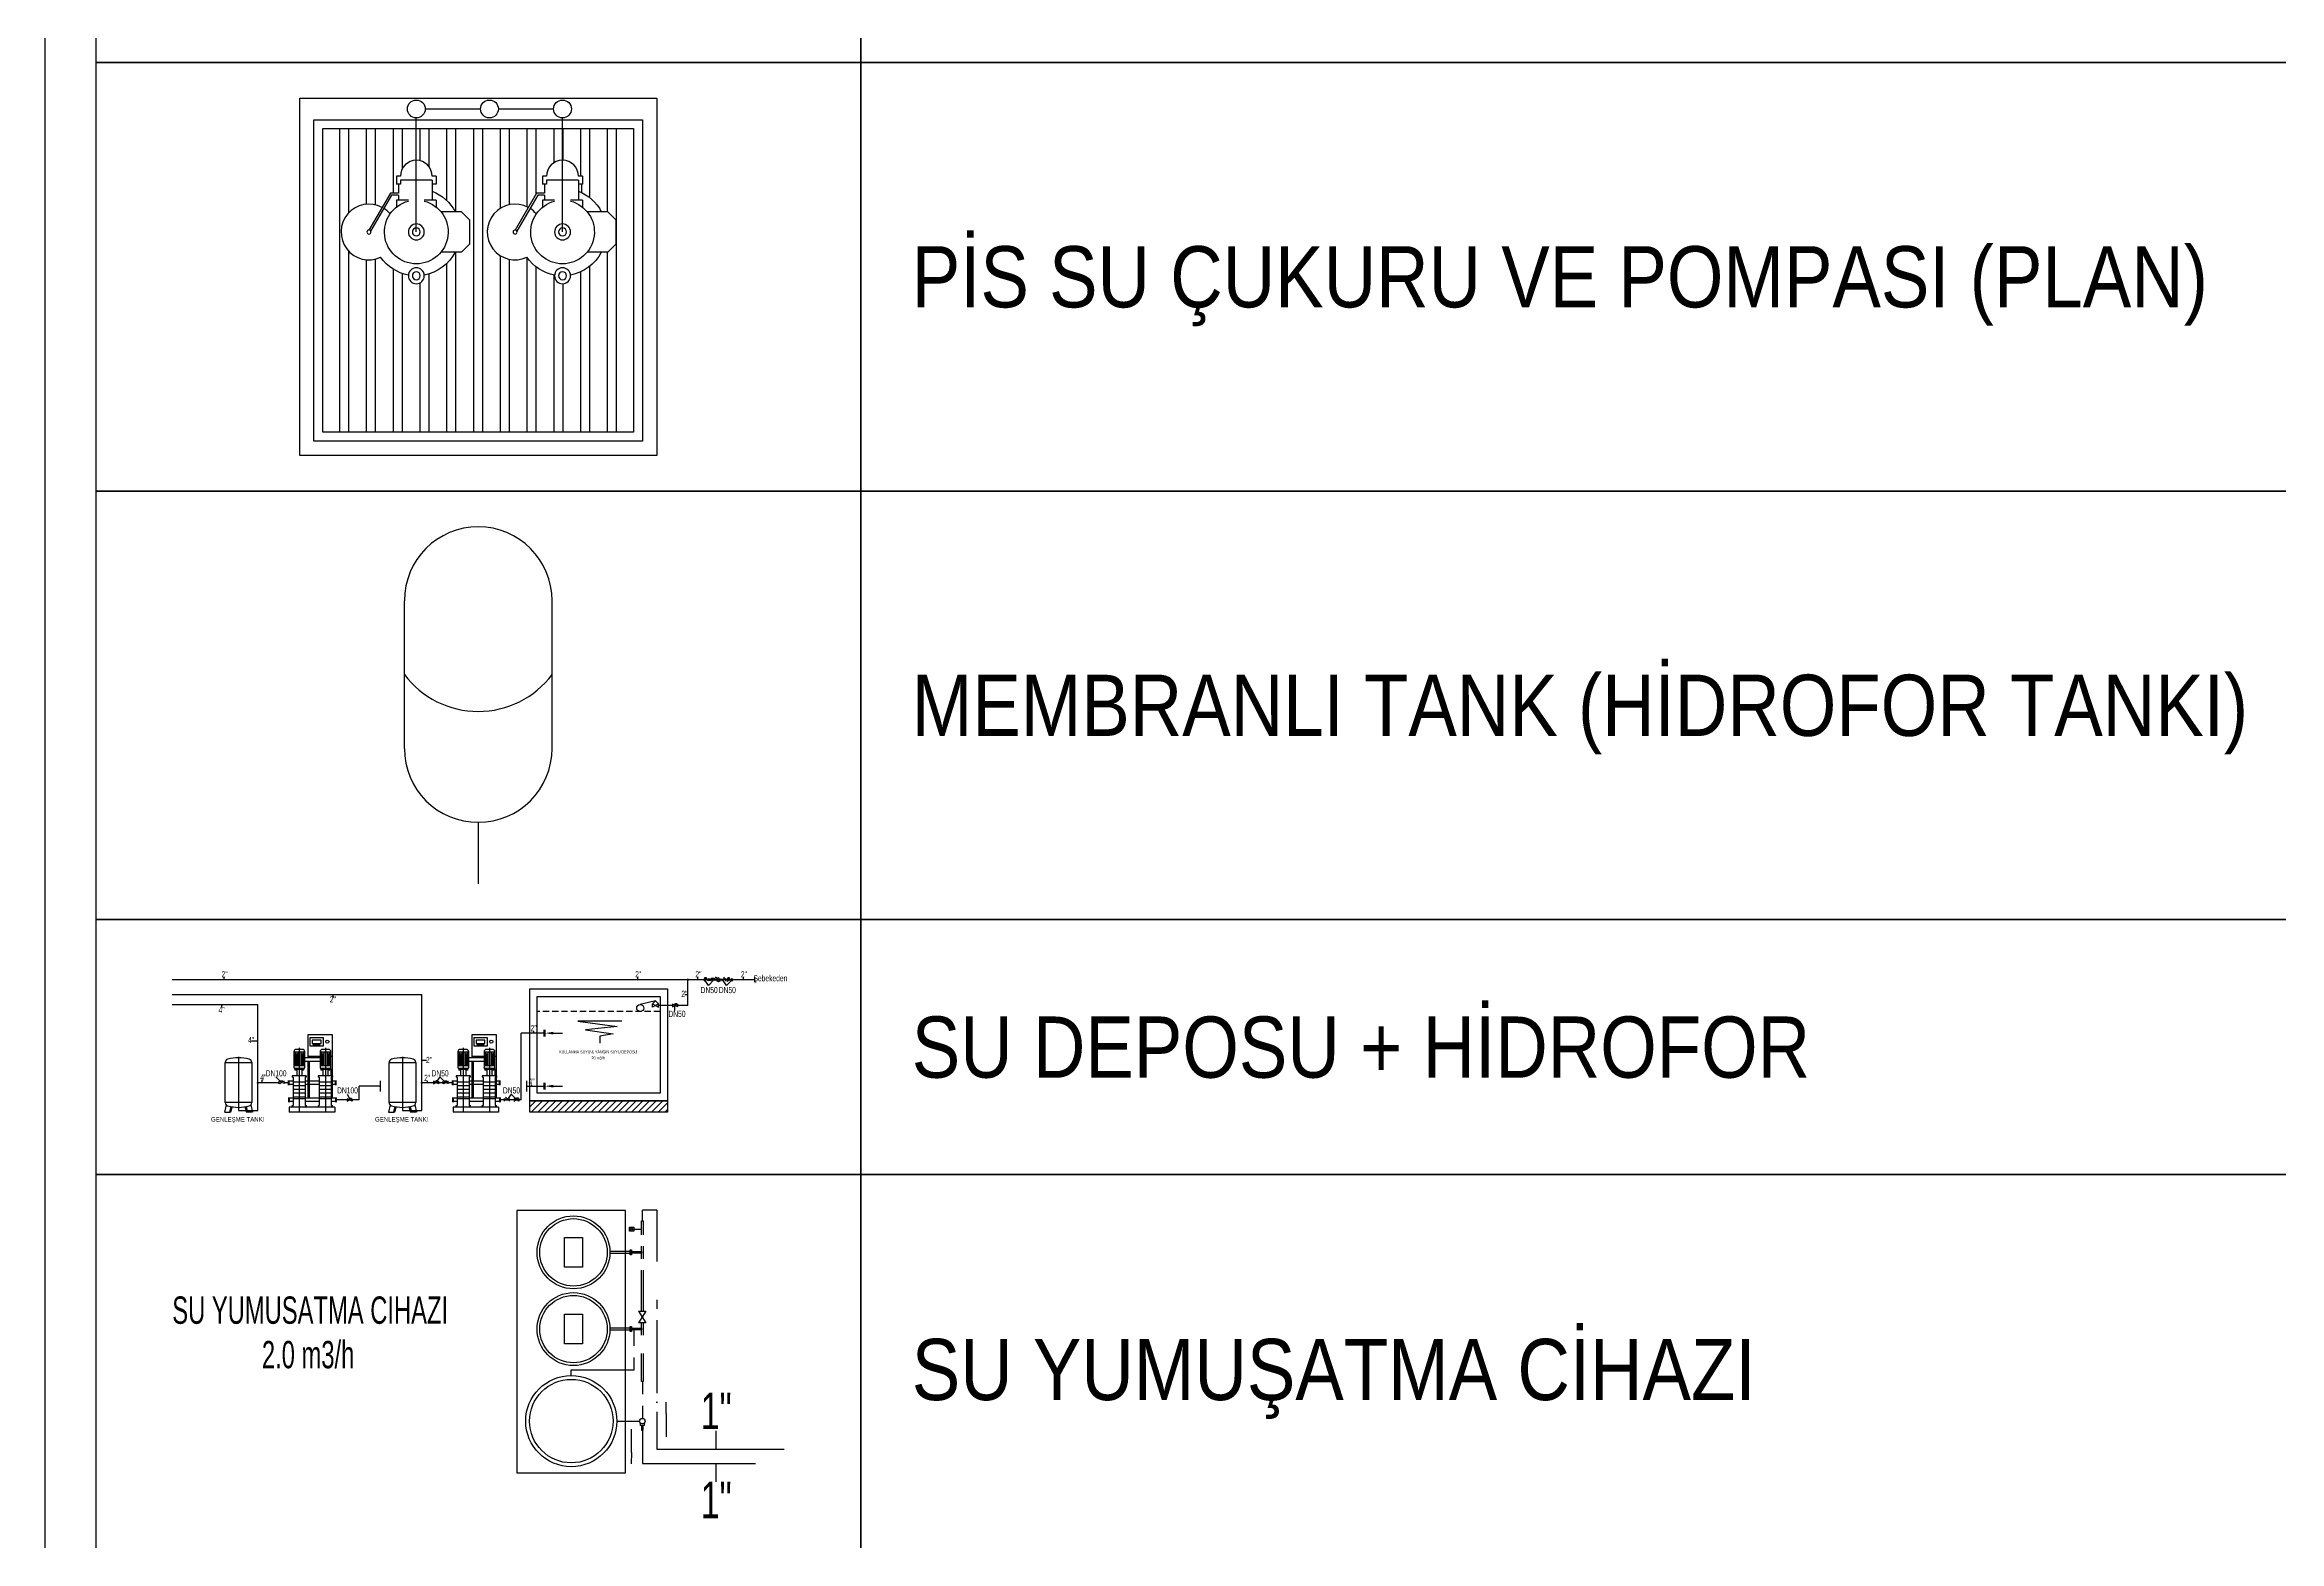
# Model space of a CAD drawing. Header units: centimetres. Extents: x 0 to 3740, y -4063 to 107.
# Drawn here: x 0 to 438.1, y -1628.1 to -1334.7 of the extents above; entities that cross this region are included whole.
import ezdxf
from ezdxf.enums import TextEntityAlignment as Align

# ---------------------------------------------------------------- set-up
doc = ezdxf.new("R2010")
doc.units = ezdxf.units.CM
for name, pattern in [('CENTER2', [2.541, 1.587, -0.318, 0.318, -0.318]), ('HIDDEN', [0.375, 0.25, -0.125]), ('SOGUK', [50, 40, -5, 0, -5]), ('SOGUK SU HATTI', [4.375, 4, -0.15, 0.075, -0.15])]:
    doc.linetypes.add(name, pattern=pattern)
for name, color, linetype in [('MTY-CIHAZ', 7, 'Continuous'), ('MTY-CIHAZ-NO', 3, 'Continuous'), ('MTY-ISITMA-CAP', 41, 'Continuous'), ('MTY-ISITMA-GIDIS', 10, 'Continuous'), ('MTY-SOGUKSU-BORU', 3, 'SOGUK SU HATTI'), ('MTY-TEFRIS', 15, 'Continuous'), ('MTY-TEMIZSU-CAP', 101, 'Continuous'), ('MTY-VANA', 1, 'Continuous'), ('MTY-YANGIN-BORUSU', 4, 'Continuous'), ('MTY-YANGIN-CAP', 131, 'Continuous'), ('MTY-YUMUŞAK-SU', 3, 'YS'), ('ROTAS-LEJANT-CERCEVE', 7, 'Continuous'), ('ROTAS-LEJANT-YAZI', 7, 'Continuous'), ('ROTAS-SIHHI-SEMBOL', 5, 'Continuous')]:
    doc.layers.add(name, color=color, linetype=linetype)
doc.styles.add('CAP', font='wturkce.SHX', dxfattribs={"width": 0.65})
doc.styles.add('ROTAS', font='arial.ttf')
doc.styles.add('TÜRKÇE', font='turkce5.shx', dxfattribs={"width": 0.75})
doc.styles.add('YAZI', font='arial.ttf', dxfattribs={"height": 34})
doc.linetypes.add('Y1', pattern='A,2,-0.15,["Y",Standard,S=0.2,R=0.2,X=0,Y=-0.1],-0.25', length=2.4)
doc.linetypes.add('YS', pattern='A,2.5,-0.2,["YS",Standard,S=0.1,R=0,X=-0.1,Y=-0.05],-0.2', length=2.9)

# ---------------------------------------------------------------- blocks, each defined once
blk = doc.blocks.new('MTY-PIS SU POMASI KAT')
at = {"layer": 'MTY-CIHAZ', "color": 4, "linetype": 'Continuous', "lineweight": -3}
for p, q in [((32.66, 62.56), (32.66, 94.5)), ((35.16, 97), (50.64, 97)), ((55.64, 97), (71.11, 97)), ((73.61, 62.56), (73.61, 94.5))]:
    blk.add_line(p, q, dxfattribs=at)
at = {"layer": 'MTY-CIHAZ', "color": 15, "linetype": 'Continuous', "lineweight": -3, "ltscale": 50}
for p, q in [((11.25, 6.5), (11.25, 91.5)), ((13.75, 67.93), (13.75, 91.5)), ((18.75, 70.33), (18.75, 91.5)), ((21.25, 70.12), (21.25, 91.5)), ((26.25, 73.43), (26.25, 91.5)), ((28.75, 80.31), (28.75, 91.5)), ((33.75, 82.49), (33.75, 91.5)), ((36.25, 80.82), (36.25, 91.5)), ((41.25, 71.31), (41.25, 91.5)), ((43.75, 68.23), (43.75, 91.5)), ((48.75, 6.5), (48.75, 91.5)), ((51.25, 6.5), (51.25, 91.5)), ((56.25, 69.19), (56.25, 91.5)), ((58.75, 70.18), (58.75, 91.5)), ((63.75, 69.56), (63.75, 91.5)), ((66.25, 73.24), (66.25, 91.5)), ((71.25, 81.95), (71.25, 91.5)), ((73.75, 82.61), (73.75, 91.5)), ((78.75, 78.17), (78.75, 91.5)), ((81.25, 72.15), (81.25, 91.5)), ((86.25, 68.23), (86.25, 91.5)), ((88.75, 6.5), (88.75, 91.5)), ((79, 73.57), (79, 75.94)), ((13.75, 6.5), (13.75, 57.15)), ((43.75, 6.5), (43.75, 56.89)), ((86.25, 6.5), (86.25, 56.89)), ((18.75, 6.5), (18.75, 54.74)), ((21.25, 6.5), (21.25, 54.96)), ((26.25, 6.5), (26.25, 52.11)), ((28.75, 6.5), (28.75, 50.94)), ((36.25, 6.5), (36.25, 50.83)), ((41.25, 6.5), (41.25, 53.8)), ((56.25, 6.5), (56.25, 55.89)), ((58.75, 6.5), (58.75, 54.9)), ((63.75, 6.5), (63.75, 55.27)), ((66.25, 6.5), (66.25, 52.75)), ((71.25, 6.5), (71.25, 50.52)), ((78.75, 6.5), (78.75, 51.43)), ((81.25, 6.5), (81.25, 52.97)), ((33.75, 6.5), (33.75, 48.35)), ((73.75, 6.5), (73.75, 48.07))]:
    blk.add_line(p, q, dxfattribs=at)
at = {"layer": 'MTY-CIHAZ', "color": 7, "linetype": 'Continuous', "lineweight": -3, "ltscale": 50}
for p, q in [((27.09, 78.17), (27.09, 75.94)), ((28.2, 78.17), (27.09, 78.17)), ((28.2, 75.94), (27.09, 75.94)), ((27.65, 75.94), (27.65, 73.43)), ((37.12, 77.05), (28.2, 77.05)), ((28.2, 77.05), (28.2, 75.94)), ((38.24, 78.17), (37.12, 78.17)), ((37.12, 77.05), (37.12, 71.48)), ((38.24, 75.94), (37.12, 75.94)), ((38.24, 78.17), (38.24, 75.94)), ((69.15, 78.17), (68.03, 78.17)), ((68.03, 78.17), (68.03, 75.94)), ((69.15, 75.94), (68.03, 75.94)), ((68.59, 75.94), (68.59, 73.43)), ((69.15, 77.05), (69.15, 75.94)), ((78.07, 77.05), (69.15, 77.05)), ((79.18, 78.17), (78.07, 78.17)), ((78.07, 77.05), (78.07, 71.48)), ((79.18, 75.94), (78.07, 75.94)), ((79.18, 78.17), (79.18, 75.94)), ((25.42, 73.43), (19.39, 63.1)), ((25.74, 72.87), (19.87, 62.82)), ((27.65, 73.43), (25.42, 73.43)), ((27.65, 72.87), (25.74, 72.87)), ((30.43, 71.48), (27.09, 71.48)), ((27.09, 71.48), (27.09, 69.52)), ((27.65, 72.87), (27.65, 71.48)), ((38.24, 71.48), (34.89, 71.48)), ((38.24, 71.48), (38.24, 69.52)), ((66.36, 73.43), (60.34, 63.1)), ((66.68, 72.87), (60.82, 62.82)), ((68.59, 73.43), (66.36, 73.43)), ((68.59, 72.87), (66.68, 72.87)), ((68.03, 71.48), (68.03, 69.52)), ((71.38, 71.48), (68.03, 71.48)), ((68.59, 72.87), (68.59, 71.48)), ((79.18, 71.48), (75.84, 71.48)), ((79.18, 71.48), (79.18, 69.52)), ((45.32, 68.23), (39.54, 68.23)), ((47.55, 66), (45.32, 68.23)), ((47.55, 66), (47.55, 59.12)), ((86.27, 68.23), (80.49, 68.23)), ((88.5, 66), (86.27, 68.23)), ((88.5, 66), (88.5, 59.12)), ((45.32, 56.89), (39.54, 56.89)), ((47.55, 59.12), (45.32, 56.89)), ((86.27, 56.89), (80.49, 56.89)), ((88.5, 59.12), (86.27, 56.89))]:
    blk.add_line(p, q, dxfattribs=at)
blk.add_lwpolyline([(0, 100), (100, 100), (100, 0), (0, 0)], close=True, dxfattribs=at)
at = {"layer": 'MTY-CIHAZ', "color": 1, "linetype": 'Continuous', "lineweight": -3, "ltscale": 50}
for points in [[(4, 94), (96, 94), (96, 4), (4, 4)], [(6.5, 91.5), (93.5, 91.5), (93.5, 6.5), (6.5, 6.5)]]:
    blk.add_lwpolyline(points, close=True, dxfattribs=at)
at = {"layer": 'MTY-CIHAZ', "color": 4, "linetype": 'Continuous', "lineweight": -3}
for centre in [(32.66, 97), (53.14, 97), (73.61, 97)]:
    blk.add_circle(centre, 2.5, dxfattribs=at)
at = {"layer": 'MTY-CIHAZ', "color": 7, "linetype": 'Continuous', "lineweight": -3, "ltscale": 50}
for centre in [(32.66, 78.17), (73.61, 78.17)]:
    blk.add_arc(centre, 4.46, 0, 180, dxfattribs=at)
at = {"layer": 'MTY-CIHAZ', "color": 7, "linetype": 'Continuous', "lineweight": -3}
for centre, start, end in [((19.39, 62.54), 61.82611, 294.80555), ((19.39, 62.54), 40.60526, 57.73268), ((60.34, 62.54), 61.82611, 294.80555), ((60.34, 62.54), 40.60526, 57.73268)]:
    blk.add_arc(centre, 7.8, start, end, dxfattribs=at)
at = {"layer": 'MTY-CIHAZ', "color": 7, "linetype": 'Continuous', "lineweight": -3, "extrusion": (0, 0, -1)}
for centre, major_axis, start_param, end_param in [((32.66, 62.56), (-6.31, 6.31), 1.038078, 6.815903), ((32.66, 62.56), (-8.67, 8.67), 1.157567, 1.87529), ((73.61, 62.56), (-6.31, 6.31), 1.038078, 6.815903), ((73.61, 62.56), (-8.67, 8.67), 1.157567, 1.87529), ((19.39, 62.54), (-0.394, 0.394), 5.497787, 11.780972), ((32.66, 62.56), (1.58, 1.58), 3.926991, 10.210176), ((32.66, 62.56), (-0.788, 0.788), 5.497787, 11.780972), ((60.34, 62.54), (-0.394, 0.394), 5.497787, 11.780972), ((73.61, 62.56), (1.58, 1.58), 3.926991, 10.210176), ((73.61, 62.56), (-0.788, 0.788), 5.497787, 11.780972), ((32.66, 62.56), (-8.67, 8.67), 2.837099, 3.744921), ((73.61, 62.56), (-8.67, 8.67), 2.837099, 3.744921), ((32.66, 62.56), (8.67, 8.67), 2.538264, 3.309119), ((32.66, 50.3), (1.58, 1.58), 3.926991, 10.210176), ((32.66, 50.3), (-0.788, 0.788), 5.497787, 11.780972), ((73.61, 62.56), (8.67, 8.67), 2.538264, 3.309119), ((73.61, 50.3), (1.58, 1.58), 3.926991, 10.210176), ((73.61, 50.3), (-0.788, 0.788), 5.497787, 11.780972)]:
    blk.add_ellipse(centre, major_axis=major_axis, ratio=1, start_param=start_param, end_param=end_param, dxfattribs=at)
blk = doc.blocks.new('ROTAS-MEMBRANLI-TANK')
for p, q in [((-15, -15), (-15, 15)), ((15, -15), (15, 15)), ((0, -30), (0, -42.5))]:
    blk.add_line(p, q)
for centre, radius, start, end in [((0, 15), 15, 0, 180), ((0, 11.25), 18.75, 216.8699, 323.1301), ((0, -15), 15, 180, 360)]:
    blk.add_arc(centre, radius, start, end)
at = {"style": 'ROTAS'}
blk.add_attdef('NO', text='', height=6, dxfattribs=at).set_placement((0, 33), align=Align.BOTTOM_CENTER)
blk = doc.blocks.new('MTY-KURESEL VANA2')
at = {"layer": 'MTY-VANA'}
for p, q in [((0, 0), (0, 8)), ((0, 8), (8, 8))]:
    blk.add_line(p, q, dxfattribs=at)
blk.add_lwpolyline([(-10, 5), (-10, -5), (10, 5), (10, -5), (-10, 5)], dxfattribs=at)
at = {"layer": 'MTY-VANA', "style": 'CAP', "width": 0.65}
blk.add_attdef('CAP', text='', height=5, rotation=26.56505, dxfattribs=at).set_placement((0, 0), align=Align.CENTER)
blk = doc.blocks.new('MTY-PISLIK TUTUCU2')
at = {"layer": 'MTY-VANA'}
for p, q in [((-10, -5), (-10, 5)), ((-10, 0), (10, 0)), ((10, -5), (10, 5))]:
    blk.add_line(p, q, dxfattribs=at)
at = {"layer": 'MTY-VANA', "color": 1, "ltscale": 75}
for p, q in [((-6.1, 5.8), (-1.4, 10.5)), ((5.1, 0), (-3.7, 8.1))]:
    blk.add_line(p, q, dxfattribs=at)
at = {"layer": 'MTY-VANA'}
blk.add_attdef('CAP', (-2.4, -1.2), '', height=2.5, dxfattribs=at)
blk = doc.blocks.new('MTY-SU SAYACI2')
at = {"layer": 'MTY-VANA'}
blk.add_hatch(color=256, dxfattribs=at).paths.add_polyline_path([(9.8, 9.8), (5.6, 7), (7, 5.6)])
for p, q in [((-7.3, -7.3), (6.3, 6.3)), ((5.6, 7), (9.8, 9.8)), ((7, 5.6), (5.6, 7)), ((7, 5.6), (9.8, 9.8))]:
    blk.add_line(p, q, dxfattribs=at)
blk.add_circle((0, 0), 7, dxfattribs=at)
blk.add_attdef('CAP', (-2.3, -1.2), '', height=2.5, rotation=45, dxfattribs=at)
blk = doc.blocks.new('MTY-CEKVALF VANA2')
at = {"layer": 'MTY-VANA'}
h = blk.add_hatch(color=256, dxfattribs=at)
edge = h.paths.add_edge_path()
edge.add_arc((-10, 5), 1.41, 180, 540, ccw=False)
for p, q in [((-10, -5), (-10, 5)), ((-10, 5), (10, -5)), ((-5.6, 5), (5.6, 5)), ((5.6, 5), (0, 7.3)), ((10, -5), (10, 5))]:
    blk.add_line(p, q, dxfattribs=at)
at = {"layer": 'MTY-VANA', "style": 'CAP', "width": 0.65}
blk.add_attdef('CAP', text='', height=5, rotation=153.43495, dxfattribs=at).set_placement((0, 0), align=Align.CENTER)
blk = doc.blocks.new('MTY-SU DEPOSU + HIDROFOR')
at = {"layer": 'MTY-CIHAZ', "color": 9, "linetype": 'HIDDEN', "ltscale": 100}
blk.add_line((739.3, 312.8), (241.2, 312.8), dxfattribs=at)
at = {"layer": 'MTY-CIHAZ', "color": 1}
for p, q in [((-688.2, 220.3), (-590.2, 220.3)), ((-688.2, 125), (-688.2, 220.3)), ((-590.2, 220.3), (-590.2, -38)), ((-23, 220.3), (75, 220.3)), ((-23, 125), (-23, 220.3)), ((75, 220.3), (75, -38)), ((-1024.9, 106.2), (-916.8, 106.2)), ((-702.1, 148), (-746.2, 148)), ((-702.1, 92.4), (-746.2, 92.4)), ((-743.3, 143.2), (-743.3, 96.7)), ((-739.6, 148), (-739.6, 92.4)), ((-734.4, 143.2), (-734.4, 96.7)), ((-730.7, 148), (-730.7, 92.4)), ((-717.6, 148), (-717.6, 92.4)), ((-713.9, 143.2), (-713.9, 96.7)), ((-708.9, 148), (-708.9, 92.4)), ((-705.2, 143.2), (-705.2, 96.7)), ((-688.2, 131.6), (-640.1, 131.6)), ((-688.2, -38), (-688.2, 110.8)), ((-682.7, 125), (-682.7, 131.6)), ((-682.7, -38), (-682.7, 110.8)), ((-596, 148), (-640.1, 148)), ((-596, 92.4), (-640.1, 92.4)), ((-637.2, 143.2), (-637.2, 96.7)), ((-633.5, 148), (-633.5, 92.4)), ((-628.3, 143.2), (-628.3, 96.7)), ((-624.6, 148), (-624.6, 92.4)), ((-611.5, 148), (-611.5, 92.4)), ((-607.8, 143.2), (-607.8, 96.7)), ((-602.9, 148), (-602.9, 92.4)), ((-599.2, 143.2), (-599.2, 96.7)), ((-596, 131.6), (-590.2, 131.6)), ((-359.7, 106.2), (-251.6, 106.2)), ((-36.9, 148), (-81, 148)), ((-36.9, 92.4), (-81, 92.4)), ((-78.1, 143.2), (-78.1, 96.7)), ((-74.4, 148), (-74.4, 92.4)), ((-69.2, 143.2), (-69.2, 96.7)), ((-65.5, 148), (-65.5, 92.4)), ((-52.4, 148), (-52.4, 92.4)), ((-48.7, 143.2), (-48.7, 96.7)), ((-43.7, 148), (-43.7, 92.4)), ((-40, 143.2), (-40, 96.7)), ((-23, 131.6), (25.1, 131.6)), ((-23, -38), (-23, 110.8)), ((-17.5, 125), (-17.5, 131.6)), ((-17.5, -38), (-17.5, 110.8)), ((69.2, 148), (25.1, 148)), ((69.2, 92.4), (25.1, 92.4)), ((28, 143.2), (28, 96.7)), ((31.7, 148), (31.7, 92.4)), ((36.9, 143.2), (36.9, 96.7)), ((40.6, 148), (40.6, 92.4)), ((53.7, 148), (53.7, 92.4)), ((57.4, 143.2), (57.4, 96.7)), ((62.3, 148), (62.3, 92.4)), ((66, 143.2), (66, 96.7)), ((69.2, 131.6), (75, 131.6)), ((-768, 14.8), (-768, 33.4)), ((-765.8, 14.8), (-765.8, 33.4)), ((-700.4, 26.9), (-749.1, 26.9)), ((-700.4, 11.7), (-749.1, 11.7)), ((-594.3, 26.9), (-643.1, 26.9)), ((-594.3, 11.7), (-643.1, 11.7)), ((-595.9, 82.3), (-595.9, 52)), ((-577.1, 14.8), (-577.1, 33.4)), ((-574.9, 14.8), (-574.9, 33.4)), ((-102.8, 14.8), (-102.8, 33.4)), ((-100.6, 14.8), (-100.6, 33.4)), ((-35.2, 26.9), (-83.9, 26.9)), ((-35.2, 11.7), (-83.9, 11.7)), ((70.9, 26.9), (22.1, 26.9)), ((70.9, 11.7), (22.1, 11.7)), ((69.3, 82.3), (69.3, 52)), ((88.1, 14.8), (88.1, 33.4)), ((90.3, 14.8), (90.3, 33.4)), ((-916.8, -56.3), (-1024.9, -56.3)), ((-768, -35.9), (-768, -54.5)), ((-765.8, -35.9), (-765.8, -54.5)), ((-700.4, -3.5), (-749.1, -3.5)), ((-700.4, -18.6), (-749.1, -18.6)), ((-700.4, -33.8), (-749.1, -33.8)), ((-700.4, -41.4), (-749.1, -41.4)), ((-594.3, -3.5), (-643.1, -3.5)), ((-594.3, -18.6), (-643.1, -18.6)), ((-594.3, -33.8), (-643.1, -33.8)), ((-594.3, -41.4), (-643.1, -41.4)), ((-577.1, -35.9), (-577.1, -54.5)), ((-574.9, -35.9), (-574.9, -54.5)), ((-251.6, -56.3), (-359.7, -56.3)), ((-102.8, -35.9), (-102.8, -54.5)), ((-100.6, -35.9), (-100.6, -54.5)), ((-35.2, -3.5), (-83.9, -3.5)), ((-35.2, -18.6), (-83.9, -18.6)), ((-35.2, -33.8), (-83.9, -33.8)), ((-35.2, -41.4), (-83.9, -41.4)), ((70.9, -3.5), (22.1, -3.5)), ((70.9, -18.6), (22.1, -18.6)), ((70.9, -33.8), (22.1, -33.8)), ((70.9, -41.4), (22.1, -41.4)), ((88.1, -35.9), (88.1, -54.5)), ((90.3, -35.9), (90.3, -54.5)), ((210.5, -73.3), (234.9, -48.9)), ((216, -95), (262.1, -48.9)), ((243.1, -95), (289.2, -48.9)), ((270.3, -95), (316.4, -48.9)), ((297.4, -95), (343.5, -48.9)), ((324.6, -95), (370.7, -48.9)), ((351.8, -95), (397.9, -48.9)), ((378.9, -95), (425, -48.9)), ((406.1, -95), (452.2, -48.9)), ((433.2, -95), (479.3, -48.9)), ((460.4, -95), (506.5, -48.9)), ((487.6, -95), (533.7, -48.9)), ((514.7, -95), (560.8, -48.9)), ((541.9, -95), (588, -48.9)), ((569.1, -95), (615.1, -48.9)), ((596.2, -95), (642.3, -48.9)), ((623.4, -95), (669.5, -48.9)), ((650.5, -95), (696.6, -48.9)), ((677.7, -95), (723.8, -48.9)), ((704.9, -95), (751, -48.9)), ((732, -95), (770, -57)), ((759.2, -95), (770, -84.2))]:
    blk.add_line(p, q, dxfattribs=at)
at = {"layer": 'MTY-CIHAZ', "color": 4}
for p, q in [((-1024.9, -56.3), (-1024.9, 106.2)), ((-916.8, 106.2), (-916.8, -56.3)), ((-746.2, 149.2), (-746.2, 86.8)), ((-712.2, 159.3), (-736.1, 159.3)), ((-702.1, 86.8), (-702.1, 149.2)), ((-640.1, 125), (-702.1, 125)), ((-640.1, 110.8), (-702.1, 110.8)), ((-640.1, 149.2), (-640.1, 86.8)), ((-606.1, 159.3), (-630, 159.3)), ((-596, 86.8), (-596, 149.2)), ((-359.7, -56.3), (-359.7, 106.2)), ((-251.6, 106.2), (-251.6, -56.3)), ((-81, 149.2), (-81, 86.8)), ((-47, 159.3), (-70.9, 159.3)), ((-36.9, 86.8), (-36.9, 149.2)), ((25.1, 125), (-36.9, 125)), ((25.1, 110.8), (-36.9, 110.8)), ((25.1, 149.2), (25.1, 86.8)), ((59.1, 159.3), (35.2, 159.3)), ((69.2, 86.8), (69.2, 149.2)), ((-749.1, 31.2), (-765.8, 31.2)), ((-749.1, 16.9), (-765.8, 16.9)), ((-753.4, 52), (-753.4, 47.2)), ((-695.9, 52), (-753.4, 52)), ((-749.1, 47.2), (-753.4, 47.2)), ((-749.1, 47.2), (-749.1, -68.3)), ((-742.3, 82.7), (-742.3, 74.9)), ((-706.8, 78.4), (-742.3, 78.4)), ((-734.8, 74.9), (-742.3, 74.9)), ((-742.2, 82.7), (-706.1, 82.7)), ((-734.8, 74.9), (-734.8, 52)), ((-714.3, 74.9), (-714.3, 52)), ((-706.8, 74.9), (-714.3, 74.9)), ((-706.8, 82.7), (-706.8, 74.9)), ((-695.9, 47.2), (-700.4, 47.2)), ((-700.4, 47.2), (-700.4, -68.7)), ((-643.1, 31.2), (-700.4, 31.2)), ((-643.1, 16.9), (-700.4, 16.9)), ((-695.9, 52), (-695.9, 47.2)), ((-647.3, 52), (-647.3, 47.2)), ((-589.8, 52), (-647.3, 52)), ((-643.1, 47.2), (-647.3, 47.2)), ((-643.1, 47.2), (-643.1, -68.3)), ((-636.2, 82.7), (-636.2, 74.9)), ((-600.8, 78.4), (-636.2, 78.4)), ((-628.8, 74.9), (-636.2, 74.9)), ((-636.1, 82.7), (-600.1, 82.7)), ((-628.8, 74.9), (-628.8, 52)), ((-608.2, 74.9), (-608.2, 52)), ((-600.8, 74.9), (-608.2, 74.9)), ((-600.8, 82.7), (-600.8, 74.9)), ((-589.8, 47.2), (-594.3, 47.2)), ((-594.3, 47.2), (-594.3, -68.7)), ((-577.1, 31.2), (-594.3, 31.2)), ((-577.1, 16.9), (-594.3, 16.9)), ((-589.8, 52), (-589.8, 47.2)), ((-83.9, 31.2), (-100.6, 31.2)), ((-83.9, 16.9), (-100.6, 16.9)), ((-88.2, 52), (-88.2, 47.2)), ((-30.6, 52), (-88.2, 52)), ((-83.9, 47.2), (-88.2, 47.2)), ((-83.9, 47.2), (-83.9, -68.3)), ((-77.1, 82.7), (-77.1, 74.9)), ((-41.6, 78.4), (-77.1, 78.4)), ((-69.6, 74.9), (-77.1, 74.9)), ((-77, 82.7), (-40.9, 82.7)), ((-69.6, 74.9), (-69.6, 52)), ((-49.1, 74.9), (-49.1, 52)), ((-41.6, 74.9), (-49.1, 74.9)), ((-41.6, 82.7), (-41.6, 74.9)), ((-30.6, 47.2), (-35.2, 47.2)), ((-35.2, 47.2), (-35.2, -68.7)), ((22.1, 31.2), (-35.2, 31.2)), ((22.1, 16.9), (-35.2, 16.9)), ((-30.6, 52), (-30.6, 47.2)), ((17.9, 52), (17.9, 47.2)), ((75.4, 52), (17.9, 52)), ((22.1, 47.2), (17.9, 47.2)), ((22.1, 47.2), (22.1, -68.3)), ((29, 82.7), (29, 74.9)), ((64.4, 78.4), (29, 78.4)), ((36.4, 74.9), (29, 74.9)), ((29.1, 82.7), (65.1, 82.7)), ((36.4, 74.9), (36.4, 52)), ((57, 74.9), (57, 52)), ((64.4, 74.9), (57, 74.9)), ((64.4, 82.7), (64.4, 74.9)), ((75.4, 47.2), (70.9, 47.2)), ((70.9, 47.2), (70.9, -68.7)), ((88.1, 31.2), (70.9, 31.2)), ((88.1, 16.9), (70.9, 16.9)), ((75.4, 52), (75.4, 47.2)), ((-749.1, -38), (-765.8, -38)), ((-749.1, -52.2), (-765.8, -52.2)), ((-752.9, -73.1), (-752.9, -68.3)), ((-752.9, -68.3), (-749.1, -68.3)), ((-752.9, -73.1), (-695.4, -73.1)), ((-643.1, -38), (-700.4, -38)), ((-643.1, -52.2), (-700.4, -52.2)), ((-700.4, -68.3), (-695.4, -68.3)), ((-695.4, -73.1), (-695.4, -68.3)), ((-646.9, -73.1), (-646.9, -68.3)), ((-646.9, -68.3), (-643.1, -68.3)), ((-646.9, -73.1), (-589.3, -73.1)), ((-577.1, -38), (-594.3, -38)), ((-577.1, -52.2), (-594.3, -52.2)), ((-594.3, -68.3), (-589.3, -68.3)), ((-589.3, -73.1), (-589.3, -68.3)), ((-83.9, -38), (-100.6, -38)), ((-83.9, -52.2), (-100.6, -52.2)), ((-87.7, -73.1), (-87.7, -68.3)), ((-87.7, -68.3), (-83.9, -68.3)), ((-87.7, -73.1), (-30.2, -73.1)), ((22.1, -38), (-35.2, -38)), ((22.1, -52.2), (-35.2, -52.2)), ((-35.2, -68.3), (-30.2, -68.3)), ((-30.2, -73.1), (-30.2, -68.3)), ((18.3, -73.1), (18.3, -68.3)), ((18.3, -68.3), (22.1, -68.3)), ((18.3, -73.1), (75.9, -73.1)), ((88.1, -38), (70.9, -38)), ((88.1, -52.2), (70.9, -52.2)), ((70.9, -68.3), (75.9, -68.3)), ((75.9, -73.1), (75.9, -68.3))]:
    blk.add_line(p, q, dxfattribs=at)
at = {"layer": 'MTY-CIHAZ', "color": 1, "linetype": 'SOGUK', "ltscale": 25}
for p, q in [((-970.8, 130), (-970.8, -79)), ((-724.1, 166.4), (-724.1, -93.8)), ((-618.1, 166.4), (-618.1, -93.8)), ((-305.6, 130), (-305.6, -79)), ((-58.9, 166.4), (-58.9, -93.8)), ((47.1, 166.4), (47.1, -93.8))]:
    blk.add_line(p, q, dxfattribs=at)
at = {"layer": 'MTY-CIHAZ', "ltscale": 0.5}
for p, q in [((-1021.3, -65.3), (-1027.2, -94.9)), ((-1001.7, -72.7), (-1007.6, -94.9)), ((-997.1, -73.9), (-1003, -94.7)), ((-944.6, -73.9), (-938.7, -94.7)), ((-939.9, -72.7), (-934.1, -94.9)), ((-920.4, -65.3), (-914.5, -94.9)), ((-356.1, -65.3), (-362, -94.9)), ((-336.5, -72.7), (-342.4, -94.9)), ((-331.9, -73.9), (-337.8, -94.7)), ((-279.4, -73.9), (-273.5, -94.7)), ((-274.7, -72.7), (-268.9, -94.9)), ((-255.2, -65.3), (-249.3, -94.9)), ((-1026.9, -95), (-1003, -95)), ((-914.8, -95), (-938.7, -95)), ((-361.7, -95), (-337.8, -95)), ((-249.6, -95), (-273.5, -95))]:
    blk.add_line(p, q, dxfattribs=at)
at = {"layer": 'MTY-CIHAZ', "color": 7}
for p, q in [((-764.7, -74.2), (-764.7, -95)), ((-580.7, -74.2), (-764.7, -74.2)), ((-580.7, -74.2), (-580.7, -95)), ((-99.5, -74.2), (-99.5, -95)), ((84.5, -74.2), (-99.5, -74.2)), ((84.5, -74.2), (84.5, -95)), ((-580.7, -95), (-764.7, -95)), ((84.5, -95), (-99.5, -95))]:
    blk.add_line(p, q, dxfattribs=at)
at = {"layer": 'MTY-CIHAZ', "color": 8}
for p, q in [((210.5, -95), (210.5, -48.9)), ((210.5, -48.9), (770, -48.9)), ((770, -48.9), (770, -95)), ((770, -95), (210.5, -95))]:
    blk.add_line(p, q, dxfattribs=at)
at = {"layer": 'MTY-CIHAZ', "color": 9}
for points in [[(770, -48.9), (210.5, -48.9), (210.5, 405), (770, 405)], [(739.3, -18.2), (241.2, -18.2), (241.2, 374.3), (739.3, 374.3)]]:
    blk.add_lwpolyline(points, close=True, dxfattribs=at)
at = {"layer": 'MTY-CIHAZ', "color": 7, "linetype": 'Continuous', "ltscale": 10, "flags": 128}
blk.add_lwpolyline([(583.9, 273.5), (406.3, 273.5), (565.2, 252.9), (436.2, 238.9), (549.3, 222.1), (495.1, 213.4), (495.1, 185.4)], dxfattribs=at)
at = {"layer": 'MTY-CIHAZ'}
for points in [[(-626.6, 206.6), (-680.8, 206.6), (-680.8, 174), (-626.6, 174)], [(-636.1, 197.1), (-671.3, 197.1), (-671.3, 183.4), (-636.1, 183.4)], [(38.6, 206.6), (-15.6, 206.6), (-15.6, 174), (38.6, 174)], [(29.1, 197.1), (-6.1, 197.1), (-6.1, 183.4), (29.1, 183.4)], [(-663.9, 180.7), (-667.8, 180.7), (-667.8, 176.9), (-663.9, 176.9)], [(-659.1, 180.7), (-663.1, 180.7), (-663.1, 176.9), (-659.1, 176.9)], [(-654.4, 180.7), (-658.4, 180.7), (-658.4, 176.9), (-654.4, 176.9)], [(-649.6, 180.7), (-653.6, 180.7), (-653.6, 176.9), (-649.6, 176.9)], [(-644.9, 180.7), (-648.9, 180.7), (-648.9, 176.9), (-644.9, 176.9)], [(-640.2, 180.7), (-644.2, 180.7), (-644.2, 176.9), (-640.2, 176.9)], [(1.3, 180.7), (-2.6, 180.7), (-2.6, 176.9), (1.3, 176.9)], [(6.1, 180.7), (2.1, 180.7), (2.1, 176.9), (6.1, 176.9)], [(10.8, 180.7), (6.8, 180.7), (6.8, 176.9), (10.8, 176.9)], [(15.6, 180.7), (11.6, 180.7), (11.6, 176.9), (15.6, 176.9)], [(20.3, 180.7), (16.3, 180.7), (16.3, 176.9), (20.3, 176.9)], [(25, 180.7), (21, 180.7), (21, 176.9), (25, 176.9)]]:
    blk.add_lwpolyline(points, close=True, dxfattribs=at)
at = {"layer": 'MTY-CIHAZ', "color": 1}
for centre in [(-610.5, 190.9), (54.7, 190.9)]:
    blk.add_circle(centre, 5.94, dxfattribs=at)
at = {"layer": 'MTY-CIHAZ', "color": 4}
for centre, radius, start, end in [((-1011.1, 106.2), 13.8, 105.45222, 180), ((-970.8, -39.3), 164.8, 74.54778, 105.45222), ((-930.6, 106.2), 13.8, 0, 74.54778), ((-736.1, 149.2), 10.1, 90, 180), ((-712.2, 149.2), 10.1, 0, 90), ((-630, 149.2), 10.1, 90, 180), ((-606.1, 149.2), 10.1, 0, 90), ((-345.9, 106.2), 13.8, 105.45222, 180), ((-305.6, -39.3), 164.8, 74.54778, 105.45222), ((-265.4, 106.2), 13.8, 0, 74.54778), ((-70.9, 149.2), 10.1, 90, 180), ((-47, 149.2), 10.1, 0, 90), ((35.2, 149.2), 10.1, 90, 180), ((59.1, 149.2), 10.1, 0, 90), ((-742.2, 86.8), 4.05, 180, 270), ((-706.1, 86.8), 4.05, 270, 0), ((-636.1, 86.8), 4.05, 180, 270), ((-600.1, 86.8), 4.05, 270, 0), ((-77, 86.8), 4.05, 180, 270), ((-40.9, 86.8), 4.05, 270, 0), ((29.1, 86.8), 4.05, 180, 270), ((65.1, 86.8), 4.05, 270, 0), ((-1011.1, -56.3), 13.8, 180, 254.54778), ((-970.8, 89.2), 164.8, 254.54778, 285.45222), ((-930.6, -56.3), 13.8, 285.45222, 0), ((-345.9, -56.3), 13.8, 180, 254.54778), ((-305.6, 89.2), 164.8, 254.54778, 285.45222), ((-265.4, -56.3), 13.8, 285.45222, 0)]:
    blk.add_arc(centre, radius, start, end, dxfattribs=at)
at = {"layer": 'MTY-ISITMA-GIDIS', "color": 3, "linetype": 'CENTER2', "ltscale": 100}
for p, q in [((-227.3, -88.3), (-227.3, 24.1)), ((-305.6, -75.6), (-305.6, -88.3)), ((-305.6, -88.3), (-227.3, -88.3))]:
    blk.add_line(p, q, dxfattribs=at)
at = {"layer": 'MTY-ISITMA-GIDIS', "color": 3, "linetype": 'Continuous', "ltscale": 50, "const_width": 4.61}
for points in [[(854.6, 442.4, -1), (850, 442.4, -1)], [(-225, 24.1, -1), (-229.6, 24.1, -1)]]:
    blk.add_lwpolyline(points, format="xyb", close=True, dxfattribs=at)
at = {"layer": 'MTY-SOGUKSU-BORU', "linetype": 'SOGUK', "lineweight": -3, "ltscale": 60}
for p, q in [((-1239.8, 442.4), (1120.4, 442.4)), ((-1239.8, 382.4), (-227.3, 382.4))]:
    blk.add_line(p, q, dxfattribs=at)
at = {"layer": 'MTY-SOGUKSU-BORU', "linetype": 'SOGUK', "lineweight": -3, "ltscale": 75}
for p, q in [((-227.3, 24.1), (-227.3, 382.4)), ((852.3, 337.5), (852.3, 442.4)), ((790.2, 337.5), (733, 337.5)), ((852.3, 337.5), (810.2, 337.5)), ((176.5, -45.2), (176.5, 225.5)), ((269.7, 225.5), (176.5, 225.5)), ((-116.6, 24.1), (-227.3, 24.1)), ((-102.8, 24.1), (-120.8, 24.1)), ((176.5, -45.2), (90.3, -45.2))]:
    blk.add_line(p, q, dxfattribs=at)
at = {"layer": 'MTY-TEFRIS', "linetype": 'Continuous'}
blk.add_line((1121.7, 452.4), (1121.7, 432.4), dxfattribs=at)
at = {"layer": 'MTY-TEMIZSU-CAP', "lineweight": -3}
for p, q in [((-1030.6, 452.4), (-1030.6, 442.4)), ((-587.1, 369.5), (-587.1, 382.4)), ((647.3, 452.4), (647.3, 442.4)), ((840, 382.2), (852.3, 382.2)), ((891.5, 452.4), (891.5, 442.4)), ((935.7, 418.7), (919.5, 442.4)), ((935.7, 418.7), (957.9, 441.7)), ((1009.4, 418.7), (993.2, 442.4)), ((1009.4, 418.7), (1031.6, 441.7)), ((1076.2, 452.4), (1076.2, 442.4)), ((797.2, 337.5), (797.2, 317.9)), ((226.5, 231.5), (226.5, 225.5)), ((-207.6, 114.4), (-227.3, 114.4)), ((-153.7, 47.8), (-169.9, 24.1)), ((-153.7, 47.8), (-131.5, 24.8)), ((135.8, -21.5), (119.6, -45.2)), ((135.8, -21.5), (158, -44.5))]:
    blk.add_line(p, q, dxfattribs=at)
at = {"layer": 'MTY-TEMIZSU-CAP', "lineweight": -3, "ltscale": 100}
blk.add_line((-205.3, 30.1), (-205.3, 24.1), dxfattribs=at)
at = {"layer": 'MTY-VANA'}
for p, q in [((721, 357), (658.7, 341.3)), ((709.1, 344.4), (721, 357)), ((733, 344.4), (721, 357))]:
    blk.add_line(p, q, dxfattribs=at)
at = {"layer": 'MTY-VANA', "color": 1}
for p, q in [((269.7, 211.6), (269.7, 239.3)), ((273.5, 211.6), (273.5, 239.3)), ((306.7, 225.5), (343.9, 225.5)), ((268.7, -3.4), (268.7, 24.3)), ((272.6, -3.4), (272.6, 24.3)), ((305.8, 10.4), (342.9, 10.4))]:
    blk.add_line(p, q, dxfattribs=at)
at = {"layer": 'MTY-VANA'}
for points in [[(709.1, 330.6), (709.1, 344.4), (721, 337.5)], [(733, 330.6), (733, 344.4), (721, 337.5)]]:
    blk.add_lwpolyline(points, close=True, dxfattribs=at)
blk.add_circle((658.7, 327.1), 14.3, dxfattribs=at)
at = {"layer": 'MTY-VANA', "color": 1}
for points in [[(306.7, 219.9), (306.7, 231), (273.5, 225.5)], [(305.8, 4.9), (305.8, 16), (272.6, 10.4)]]:
    blk.add_solid(points, dxfattribs=at)
at = {"layer": 'MTY-YANGIN-BORUSU', "linetype": 'Y1', "ltscale": 50}
for p, q in [((-1239.8, 341.8), (-892.5, 341.8)), ((-892.5, 24.1), (-892.5, 341.8)), ((-892.5, -88.3), (-892.5, 24.1)), ((-806, 24.1), (-892.5, 24.1)), ((-768, 24.1), (-786, 24.1)), ((-481.8, -45.2), (-481.8, 10.4)), ((-395.9, 10.4), (-481.8, 10.4)), ((-395.9, 32.6), (-395.9, -11.7)), ((197.8, 32.6), (197.8, -11.7)), ((197.8, 10.4), (268.7, 10.4)), ((-970.8, -75.6), (-970.8, -88.3)), ((-970.8, -88.3), (-892.5, -88.3)), ((-481.8, -45.2), (-574.9, -45.2))]:
    blk.add_line(p, q, dxfattribs=at)
at = {"layer": 'MTY-YANGIN-BORUSU', "linetype": 'Y1', "ltscale": 50, "const_width": 4.61}
blk.add_lwpolyline([(-890.2, 24.1, -1), (-894.8, 24.1, -1)], format="xyb", close=True, dxfattribs=at)
at = {"layer": 'MTY-YANGIN-CAP'}
for p, q in [((-1038.3, 329.4), (-1038.3, 341.8)), ((-918, 194.4), (-892.5, 194.4)), ((-875.7, 36.1), (-875.7, 24.1)), ((-818.9, 47.8), (-796.7, 24.8)), ((218.1, 16.4), (218.1, 10.4)), ((-529.4, -21.5), (-518.1, -44.5))]:
    blk.add_line(p, q, dxfattribs=at)
at = {"layer": 'MTY-VANA'}
ref = blk.add_blockref('MTY-KURESEL VANA2', (927.6, 442.2), dxfattribs=dict(at, xscale=-1))
ref.add_attrib('CAP', 'DN25', (928.7, 441.9), dxfattribs={"height": 2.5, "rotation": 180})
ref = blk.add_blockref('MTY-CEKVALF VANA2', (952.6, 442.2), dxfattribs=dict(at, xscale=-1))
ref.add_attrib('CAP', 'DN25', dxfattribs={"height": 5, "rotation": 26.56505, "style": 'CAP', "width": 0.65}).set_placement((954.8, 437.7), align=Align.CENTER)
ref = blk.add_blockref('MTY-SU SAYACI2', (974.6, 442.2), dxfattribs=dict(at, xscale=-1))
ref.add_attrib('CAP', 'DN25', (978.6, 442.8), dxfattribs={"height": 2.5, "rotation": 135})
ref = blk.add_blockref('MTY-PISLIK TUTUCU2', (996.6, 441.7), dxfattribs=dict(at, xscale=-1))
ref.add_attrib('CAP', 'DN25', (999, 442.9), dxfattribs={"height": 2.5, "rotation": 180})
ref = blk.add_blockref('MTY-KURESEL VANA2', (1021.6, 441.7), dxfattribs=dict(at, xscale=-1))
ref.add_attrib('CAP', 'DN25', (1022.7, 441.4), dxfattribs={"height": 2.5, "rotation": 180})
ref = blk.add_blockref('MTY-KURESEL VANA2', (800.2, 337.5), dxfattribs=at)
ref.add_attrib('CAP', 'DN25', (808.2, 337.2), dxfattribs={"height": 2.5, "rotation": 180})
ref = blk.add_blockref('MTY-CEKVALF VANA2', (-796, 25), dxfattribs=dict(at, xscale=-1))
ref.add_attrib('CAP', 'DN25', dxfattribs={"height": 5, "rotation": 26.56505, "style": 'CAP', "width": 0.65}).set_placement((-793.8, 20.6), align=Align.CENTER)
ref = blk.add_blockref('MTY-KURESEL VANA2', (-169.3, 25), dxfattribs=at)
ref.add_attrib('CAP', 'DN25', (-161.4, 24.8), dxfattribs={"height": 2.5, "rotation": 180})
ref = blk.add_blockref('MTY-CEKVALF VANA2', (-130.8, 25), dxfattribs=dict(at, xscale=-1))
ref.add_attrib('CAP', 'DN25', dxfattribs={"height": 5, "rotation": 26.56505, "style": 'CAP', "width": 0.65}).set_placement((-128.6, 20.6), align=Align.CENTER)
ref = blk.add_blockref('MTY-KURESEL VANA2', (-520.3, -45.9), dxfattribs=at)
ref.add_attrib('CAP', 'DN25', (-512.3, -46.1), dxfattribs={"height": 2.5, "rotation": 180})
ref = blk.add_blockref('MTY-PISLIK TUTUCU2', (118.2, -45.2), dxfattribs=at)
ref.add_attrib('CAP', 'DN25', (124.9, -43.9), dxfattribs={"height": 2.5, "rotation": 180})
ref = blk.add_blockref('MTY-KURESEL VANA2', (157, -45.2), dxfattribs=at)
ref.add_attrib('CAP', 'DN25', (165, -45.4), dxfattribs={"height": 2.5, "rotation": 180})
at = {"layer": 'MTY-CIHAZ-NO', "ltscale": 15, "style": 'YAZI', "width": 0.7}
for s, height, p in [('KULLANMA SUYU & YANGIN SUYU DEPOSU', 12.292, (488.2, 149.2)), ('20 m3/h', 12.29, (488.2, 124.9))]:
    blk.add_text(s, height=height, dxfattribs=at).set_placement(p, align=Align.MIDDLE)
at = {"layer": 'MTY-TEFRIS', "linetype": 'Continuous', "style": 'CAP', "width": 0.65}
blk.add_text('Şebekeden', height=25, dxfattribs=at).set_placement((1187, 444.9), align=Align.MIDDLE)
at = {"layer": 'MTY-TEMIZSU-CAP', "lineweight": -3, "style": 'CAP', "width": 0.65}
for s, p in [('2"', (-1027.2, 444.2)), ('2"', (650.7, 444.2)), ('2"', (894.9, 444.2)), ('2"', (1079.5, 444.2)), ('DN50', (938.4, 380.1)), ('DN50', (1012.1, 380.1)), ('DN50', (807.8, 283.6)), ('2"', (226.5, 225.5)), ('2"', (-205.3, 24.1)), ('DN50', (-153.1, 42.6)), ('DN50', (136.5, -26.7))]:
    blk.add_text(s, height=25, dxfattribs=at).set_placement(p, align=Align.BOTTOM_CENTER)
for p in [(-588.3, 362.5), (837.8, 385.1), (-197.7, 116.9)]:
    blk.add_text('2"', height=25, dxfattribs=at).set_placement(p, align=Align.MIDDLE)
at = {"layer": 'MTY-TEMIZSU-CAP', "color": 3, "linetype": 'Continuous', "style": 'CAP', "width": 0.8}
for p in [(-974, -126.9), (-308.8, -126.9)]:
    blk.add_text('GENLEŞME TANKI', height=18.437, dxfattribs=at).set_placement(p, align=Align.MIDDLE)
at = {"layer": 'MTY-YANGIN-CAP', "style": 'CAP', "width": 0.65}
blk.add_text('4"', height=25, dxfattribs=at).set_placement((-1039.2, 332.1), align=Align.TOP_CENTER)
for p in [(-919.3, 197.5), (-870, 46.1)]:
    blk.add_text('4"', height=25, dxfattribs=at).set_placement(p, align=Align.MIDDLE)
for s, p in [('DN100', (-818.3, 42.6)), ('DN100', (-528.7, -26.7)), ('4"', (218.1, 9.3))]:
    blk.add_text(s, height=25, dxfattribs=at).set_placement(p, align=Align.BOTTOM_CENTER)
blk = doc.blocks.new('MTY-SU YUMUŞATMA CİHAZI')
at = {"layer": 'MTY-CIHAZ', "color": 3}
blk.add_line((76.7, 94.8), (76.7, 90), dxfattribs=at)
at = {"layer": 'MTY-SOGUKSU-BORU', "linetype": 'SOGUK', "lineweight": -3}
for p, q in [((76.7, 144), (76.7, 115.9)), ((76.7, 83.7), (76.7, 12.9))]:
    blk.add_line(p, q, dxfattribs=at)
at = {"layer": 'MTY-SOGUKSU-BORU', "lineweight": -3, "ltscale": 13}
for p, q in [((76.7, 94.8), (76.7, 90)), ((64.3, 69.6), (64.3, 78.3)), ((64.3, 56.5), (64.3, 63.2)), ((29.8, 56.5), (64.3, 56.5)), ((29.8, 53.3), (29.8, 56.5)), ((68.8, 50), (68.8, 43)), ((54.8, 28.3), (67.3, 28.3)), ((68.8, 36.6), (68.8, 29.8)), ((68.8, 32.3), (68.8, 29.8))]:
    blk.add_line(p, q, dxfattribs=at)
at = {"layer": 'MTY-SOGUKSU-BORU', "linetype": 'SOGUK', "ltscale": 10}
blk.add_line((76.7, 12.9), (146.7, 12.9), dxfattribs=at)
at = {"layer": 'MTY-TEFRIS'}
for p, q in [((68.3, 138.2), (69.3, 138.2)), ((76.7, 144), (68.8, 144, 0)), ((68.8, 138.2), (68.8, 144)), ((62.9, 133.6), (68.3, 133.6)), ((66.7, 88.6), (70.7, 82.3)), ((70.7, 88.6), (66.7, 82.3)), ((66.7, 88.6), (70.7, 88.6)), ((70.7, 82.3), (66.7, 82.3))]:
    blk.add_line(p, q, dxfattribs=at)
at = {"layer": 'MTY-TEFRIS', "color": 0}
for p, q in [((81.8, 32.4), (81.8, 19.7)), ((62.8, 11.1), (62.8, 23.8))]:
    blk.add_line(p, q, dxfattribs=at)
at = {"layer": 'MTY-TEFRIS', "color": 15}
blk.add_lwpolyline([(59.5, 141), (59.5, 143.9), (0, 143.9), (0, 0), (59.5, 0), (59.5, 141)], dxfattribs=at)
at = {"layer": 'MTY-TEFRIS'}
for points in [[(68.3, 130.6), (68.3, 138.2)], [(69.3, 138.2), (69.3, 130.6)], [(68.3, 117.4), (68.3, 124.3)], [(68.3, 117.4), (68.3, 124.3)], [(69.3, 124.3), (69.3, 117.4)], [(69.3, 124.3), (69.3, 117.4)], [(68.3, 88.6), (68.3, 111.1)], [(69.3, 111.1), (69.3, 88.6)], [(68.3, 75.4), (68.3, 82.3)], [(69.3, 82.3), (69.3, 75.4)], [(69.3, 65.4), (69.3, 50), (68.3, 50), (68.3, 65.4)], [(69.8, 27.2), (69.8, 25.9), (67.7, 25.9), (67.7, 27.2)], [(68.3, 25.9), (68.3, 23.3), (69.3, 23.3), (69.3, 25.9)]]:
    blk.add_lwpolyline(points, dxfattribs=at)
at = {"layer": 'MTY-TEFRIS', "color": 0}
for points in [[(36, 129), (36, 112.7), (26.1, 112.7), (26.1, 129)], [(36, 129), (36, 112.7), (26.1, 112.7), (26.1, 129)], [(36, 86.9), (36, 70.7), (26.1, 70.7), (26.1, 86.9)], [(36, 86.9), (36, 70.7), (26.1, 70.7), (26.1, 86.9)]]:
    blk.add_lwpolyline(points, close=True, dxfattribs=at)
at = {"layer": 'MTY-TEFRIS'}
for points in [[(64.1, 132.5), (61.8, 132.5), (61.8, 134.7), (64.1, 134.7)], [(51, 120.4), (62.1, 120.4), (62.1, 121.4), (51, 121.4)], [(62.9, 119.5), (62.1, 119.5), (62.1, 122.2), (62.9, 122.2)], [(62.5, 119.5), (62.5, 119.5), (62.5, 122.2), (62.5, 122.2)], [(68.3, 120.4), (62.9, 120.4), (62.9, 121.4), (68.3, 121.4)], [(51, 78.3), (62.1, 78.3), (62.1, 79.3), (51, 79.3)], [(62.9, 77.5), (62.1, 77.5), (62.1, 80.2), (62.9, 80.2)], [(62.5, 77.5), (62.5, 77.5), (62.5, 80.2), (62.5, 80.2)], [(68.3, 78.3), (62.9, 78.3), (62.9, 79.3), (68.3, 79.3)]]:
    blk.add_lwpolyline(points, close=True, dxfattribs=at)
at = {"layer": 'MTY-TEFRIS', "color": 0}
for points in [[(81.8, 32.4), (81.9, 38.7)], [(62.8, 11.1), (62.7, 4.8)]]:
    blk.add_lwpolyline(points, dxfattribs=at)
at = {"layer": 'MTY-TEFRIS', "color": 7}
for centre, radius in [((31, 120.9), 20), ((31, 120.9), 20), ((31, 78.8), 20), ((31, 78.8), 20), ((29.8, 28.3), 25)]:
    blk.add_circle(centre, radius, dxfattribs=at)
at = {"layer": 'MTY-TEFRIS'}
for centre, radius in [((31, 120.9), 18.5), ((31, 120.9), 18.5), ((62.9, 133.6), 0.555), ((31, 78.8), 18.5), ((31, 78.8), 18.5), ((29.8, 28.3), 22.9), ((68.8, 28.3), 1.5)]:
    blk.add_circle(centre, radius, dxfattribs=at)
at = {"layer": 'MTY-TEMIZSU-CAP', "lineweight": -3}
for p, q in [((109.3, 12.9), (109.3, 22.9)), ((109.3, -5), (109.3, 5))]:
    blk.add_line(p, q, dxfattribs=at)
at = {"layer": 'MTY-YUMUŞAK-SU', "color": 2, "ltscale": 5}
for p, q in [((68.8, 23.3), (68.8, 5)), ((68.8, 5), (130.9, 5))]:
    blk.add_line(p, q, dxfattribs=at)
at = {"layer": 'MTY-ISITMA-CAP', "color": 0, "style": 'TÜRKÇE', "width": 0.65}
for s, p in [('SU YUMUSATMA CIHAZI', (-189.2, 81.7)), ('2.0 m3/h', (-140, 57.3))]:
    blk.add_text(s, height=15, dxfattribs=at).set_placement(p)
at = {"layer": 'MTY-TEMIZSU-CAP', "lineweight": -3, "style": 'CAP', "width": 0.7}
blk.add_text('1"', height=20, dxfattribs=at).set_placement((109.3, 17.9), align=Align.BOTTOM_CENTER)
blk.add_text('1"', height=20, dxfattribs=at).set_placement((109.3, -5), align=Align.TOP_CENTER)

msp = doc.modelspace()

# ---------------------------------------------------------------- linework, layer by layer
at = {"layer": 'ROTAS-LEJANT-CERCEVE'}
for points in [[(0, -4062.78), (700, -4062.78), (700, -80), (0, -80)], [(10, -1338.19), (160, -1338.19), (160, -1254.19), (10, -1254.19)], [(160, -1338.19), (580, -1338.19), (580, -1254.19), (160, -1254.19)], [(10, -1422.19), (160, -1422.19), (160, -1338.19), (10, -1338.19)], [(160, -1422.19), (580, -1422.19), (580, -1338.19), (160, -1338.19)], [(10, -1506.19), (160, -1506.19), (160, -1422.19), (10, -1422.19)], [(160, -1506.19), (580, -1506.19), (580, -1422.19), (160, -1422.19)], [(10, -1556.19), (160, -1556.19), (160, -1506.19), (10, -1506.19)], [(160, -1556.19), (580, -1556.19), (580, -1506.19), (160, -1506.19)], [(10, -1632.59), (160, -1632.59), (160, -1556.19), (10, -1556.19)], [(160, -1632.59), (580, -1632.59), (580, -1556.19), (160, -1556.19)]]:
    msp.add_lwpolyline(points, close=True, dxfattribs=at)

# ---------------------------------------------------------------- block references
at = {"layer": 'ROTAS-SIHHI-SEMBOL'}
for name, p, xscale, yscale in [('MTY-PIS SU POMASI KAT', (50, -1415.19), 0.7, 0.7), ('ROTAS-MEMBRANLI-TANK', (85, -1458.16), 0.9655172413793104, 0.9655172413793104), ('MTY-SU DEPOSU + HIDROFOR', (84.92, -1539.35), 0.04833249280751825, 0.04833249280751825), ('MTY-SU YUMUŞATMA CİHAZI', (92.6, -1614.62), 0.3572412865504698, 0.3572412865504698)]:
    msp.add_blockref(name, p, dxfattribs=dict(at, xscale=xscale, yscale=yscale))

# ---------------------------------------------------------------- texts
at = {"layer": 'ROTAS-LEJANT-YAZI', "style": 'ROTAS', "width": 0.85}
for s, p in [('PİS SU ÇUKURU VE POMPASI (PLAN)', (170, -1380.19)), ('MEMBRANLI TANK (HİDROFOR TANKI)', (170, -1464.19)), ('SU DEPOSU + HİDROFOR', (170, -1531.19)), ('SU YUMUŞATMA CİHAZI', (170, -1594.39))]:
    msp.add_text(s, height=12, dxfattribs=at).set_placement(p, align=Align.MIDDLE_LEFT)

doc.saveas('drawing.dxf')
